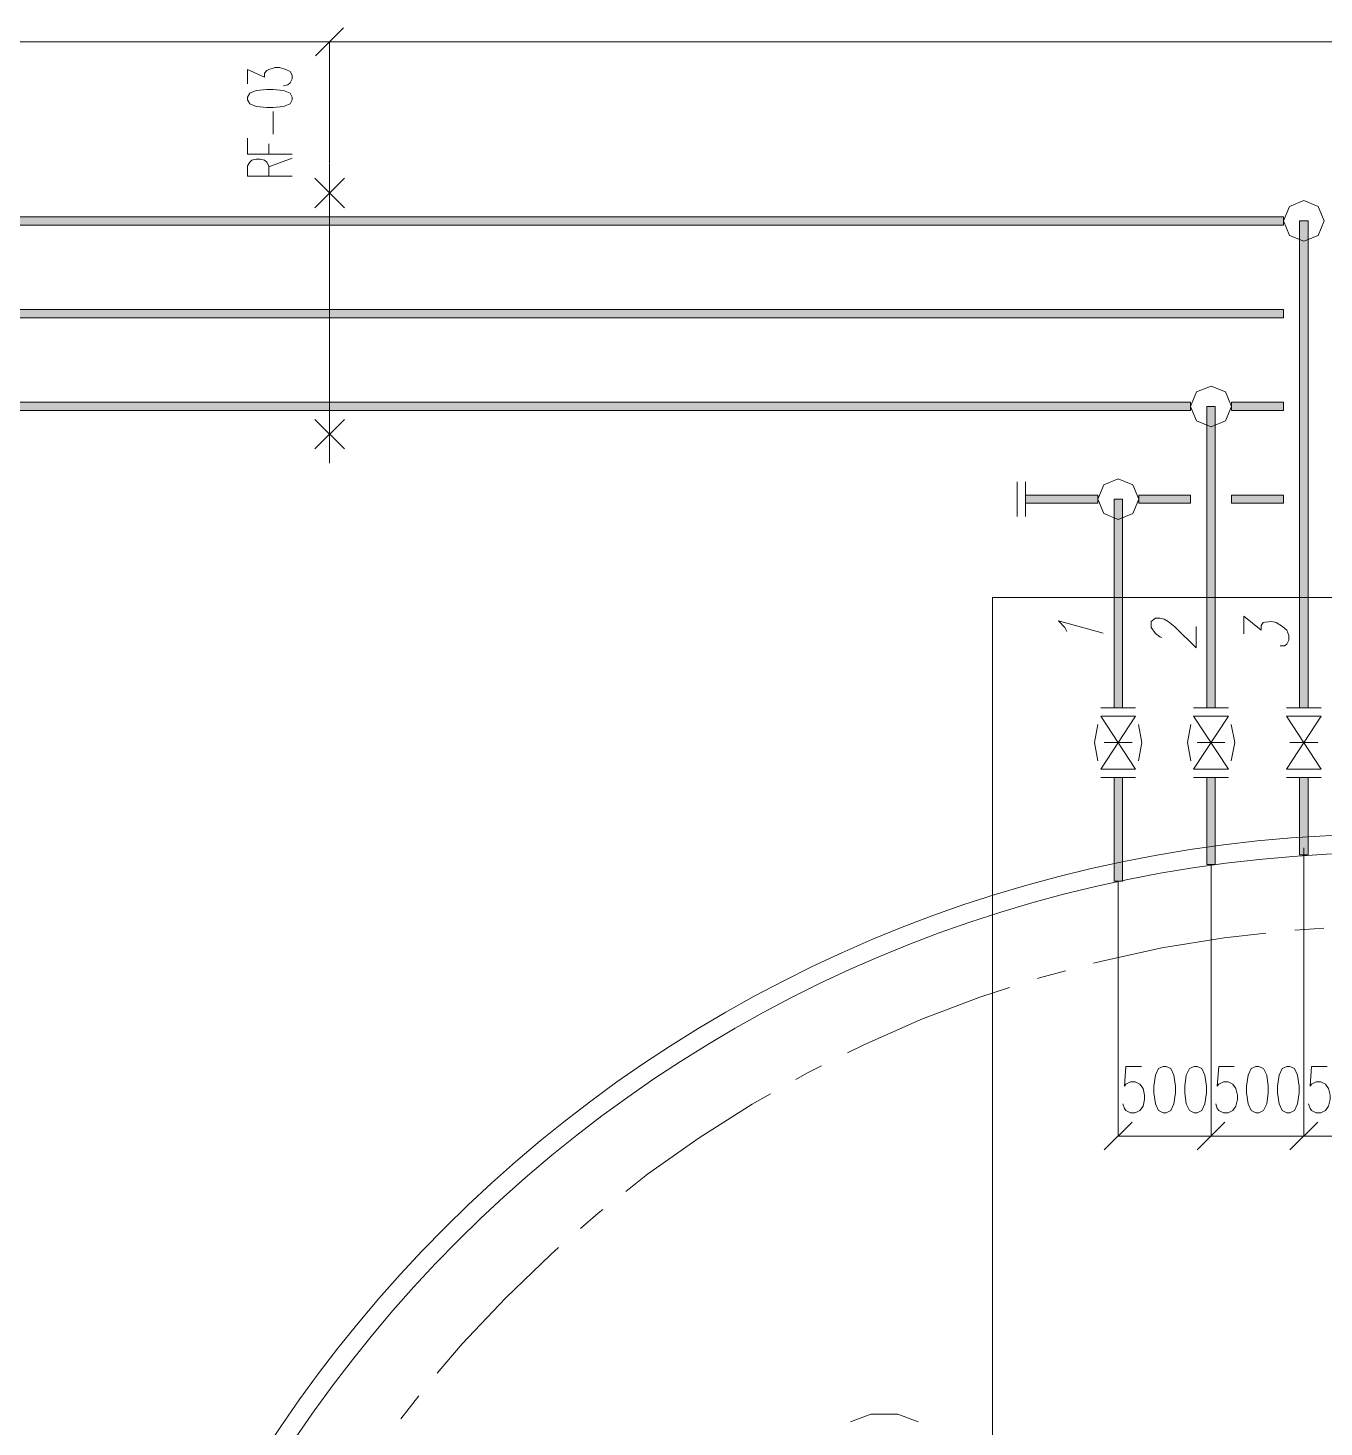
# Model space of a CAD drawing. Header units: millimetres. Extents: x 261 to 114907, y 32 to 1998430.
# Drawn here: x 38212 to 45198, y 1952349 to 1959892 of the extents above; entities that cross this region are included whole.
import ezdxf

# ---------------------------------------------------------------- set-up
doc = ezdxf.new("R2010")
doc.units = ezdxf.units.MM

msp = doc.modelspace()

# ---------------------------------------------------------------- hatches: boundary and pattern name
h = msp.add_hatch(color=0)
h.dxf.hatch_style = 2
h.paths.add_polyline_path([(34446.4, 1958829.8), (34446.4, 1958874.6), (44978.9, 1958874.6), (44978.9, 1958829.8)])
h = msp.add_hatch(color=0)
h.dxf.hatch_style = 2
h.paths.add_polyline_path([(45111.6, 1956226.6), (45066.4, 1956226.6), (45066.4, 1958852.2), (45111.6, 1958852.2)])
h = msp.add_hatch(color=0)
h.dxf.hatch_style = 2
h.paths.add_polyline_path([(34446.4, 1958329.5), (34446.4, 1958374.7), (44978.9, 1958374.7), (44978.9, 1958329.5)])
h = msp.add_hatch(color=0)
h.dxf.hatch_style = 2
h.paths.add_polyline_path([(34446.4, 1957829.6), (34446.4, 1957874.4), (44479.1, 1957874.4), (44479.1, 1957829.6)])
h = msp.add_hatch(color=0)
h.dxf.hatch_style = 2
h.paths.add_polyline_path([(44611.4, 1956226.6), (44566.5, 1956226.6), (44566.5, 1957852), (44611.4, 1957852)])
h = msp.add_hatch(color=0)
h.dxf.hatch_style = 2
h.paths.add_polyline_path([(44698.8, 1957829.6), (44698.8, 1957874.4), (44978.9, 1957874.4), (44978.9, 1957829.6)])
h = msp.add_hatch(color=0)
h.dxf.hatch_style = 2
h.paths.add_polyline_path([(43588.8, 1957329.3), (43588.8, 1957374.1), (43978.8, 1957374.1), (43978.8, 1957329.3)])
h = msp.add_hatch(color=0)
h.dxf.hatch_style = 2
h.paths.add_polyline_path([(44111.1, 1956226.6), (44066.2, 1956226.6), (44066.2, 1957351.7), (44111.1, 1957351.7)])
h = msp.add_hatch(color=0)
h.dxf.hatch_style = 2
h.paths.add_polyline_path([(44199, 1957329.3), (44199, 1957374.1), (44479.1, 1957374.1), (44479.1, 1957329.3)])
h = msp.add_hatch(color=0)
h.dxf.hatch_style = 2
h.paths.add_polyline_path([(44698.8, 1957329.3), (44698.8, 1957374.1), (44978.9, 1957374.1), (44978.9, 1957329.3)])
h = msp.add_hatch(color=0)
h.dxf.hatch_style = 2
h.paths.add_polyline_path([(44111.1, 1955292.4), (44066.2, 1955292.4), (44066.2, 1955851.3), (44111.1, 1955851.3)])
h = msp.add_hatch(color=0)
h.dxf.hatch_style = 2
h.paths.add_polyline_path([(44611.4, 1955381.1), (44566.5, 1955381.1), (44566.5, 1955851.3), (44611.4, 1955851.3)])
h = msp.add_hatch(color=0)
h.dxf.hatch_style = 2
h.paths.add_polyline_path([(45111.6, 1955433.7), (45066.4, 1955433.7), (45066.4, 1955851.3), (45111.6, 1955851.3)])

# ---------------------------------------------------------------- linework, layer by layer
at = {"color": 0, "lineweight": 0}
for points in [[(39762.7, 1959742.4), (39912.6, 1959892.4)], [(39912.6, 1959892.4), (39762.7, 1959742.4)], [(34336.6, 1959817.4), (39837.7, 1959817.4)], [(39837.7, 1959161.6), (39837.7, 1959819.6)], [(39837.7, 1959161.6), (39837.7, 1959819.6)], [(39837.7, 1959817.4), (46339.3, 1959817.4)], [(39396, 1959591.6), (39396, 1959668.7), (39487.3, 1959627.8), (39487.3, 1959648.5), (39498.9, 1959663.6), (39510.2, 1959668.7), (39544.6, 1959679.1), (39567.5, 1959679.1), (39601.9, 1959668.7), (39624.8, 1959658.4), (39636, 1959638.2), (39636, 1959617.5), (39624.8, 1959596.8), (39613.1, 1959586.4), (39590.3, 1959581.3)], [(39533, 1959319.3), (39533, 1959442.5)], [(39636, 1959211.1), (39396, 1959211.1), (39396, 1959298.6)], [(39510.2, 1959211.1), (39510.2, 1959267.6)], [(39636, 1959092.6), (39396, 1959092.6), (39396, 1959149.5), (39407.6, 1959169.7), (39418.8, 1959180.1), (39441.6, 1959185.3), (39464.5, 1959185.3), (39487.3, 1959180.1), (39498.9, 1959169.7), (39510.2, 1959149.5), (39510.2, 1959092.6)], [(39510.2, 1959144.3), (39636, 1959190.4)], [(39837.7, 1957546), (39837.7, 1959158.1)], [(39758.4, 1958922.4), (39917.4, 1959081.8)], [(39917.4, 1958922.4), (39758.4, 1959081.8)], [(39758.4, 1957781.3), (39917.4, 1957622.3)], [(39917.4, 1957781.3), (39758.4, 1957622.3)], [(43543.5, 1957445.6), (43543.5, 1957258.2)], [(43588.8, 1957445.6), (43588.8, 1957258.2)], [(43411.2, 1956821.7), (50178.4, 1956821.7)], [(43411.2, 1952208.3), (43411.2, 1956821.7)], [(43812.4, 1956638.1), (43800.8, 1956660.1), (43766.3, 1956695), (44008.1, 1956629.9)], [(44323.9, 1956606.6), (44312.3, 1956609.7), (44289.5, 1956628.2), (44266.2, 1956660.1), (44266.2, 1956691.5), (44289.5, 1956710.9), (44312.3, 1956710.9), (44335.6, 1956704.9), (44358.4, 1956692.4), (44392.9, 1956664), (44508.4, 1956550.6), (44508.4, 1956664.8)], [(44766.5, 1956625.2), (44766.5, 1956720), (44858.7, 1956644.6), (44858.7, 1956670), (44869.9, 1956685.9), (44881.5, 1956689.4), (44916, 1956692.8), (44939.3, 1956686.4), (44973.8, 1956664.4), (44997, 1956645.9), (45008.2, 1956617.4), (45008.2, 1956592), (44997, 1956569.6), (44985.4, 1956560.1), (44962.1, 1956560.1)], [(43995.1, 1956226.6), (44182.6, 1956226.6)], [(44495, 1956226.6), (44682.5, 1956226.6)], [(44995.3, 1956226.6), (45182.8, 1956226.6)], [(43995.1, 1956181.3), (44182.6, 1956181.3)], [(43995.1, 1955896.5), (44182.6, 1956181.3)], [(44182.6, 1955896.5), (43995.1, 1956181.3)], [(44495, 1956181.3), (44682.5, 1956181.3)], [(44495, 1955896.5), (44682.5, 1956181.3)], [(44682.5, 1955896.5), (44495, 1956181.3)], [(44995.3, 1956181.3), (45182.8, 1955896.5)], [(45182.8, 1956181.3), (44995.3, 1955896.5)], [(44995.3, 1956181.3), (45182.8, 1956181.3)], [(43979.6, 1955941.7), (43961.1, 1956039.1), (43979.6, 1956136.5)], [(44197.7, 1955941.7), (44216.2, 1956039.1), (44197.7, 1956136.5)], [(44479.9, 1955941.7), (44461.4, 1956039.1), (44479.9, 1956136.5)], [(44698, 1955941.7), (44716.5, 1956039.1), (44698, 1956136.5)], [(44163.6, 1956039.1), (44013.7, 1956039.1)], [(44663.9, 1956039.1), (44514, 1956039.1)], [(45164.2, 1956039.1), (45013.8, 1956039.1)], [(43995.1, 1955896.5), (44182.6, 1955896.5)], [(43995.1, 1955851.3), (44182.6, 1955851.3)], [(44495, 1955896.5), (44682.5, 1955896.5)], [(44495, 1955851.3), (44682.5, 1955851.3)], [(44995.3, 1955896.5), (45182.8, 1955896.5)], [(44995.3, 1955851.3), (45182.8, 1955851.3)], [(45088.8, 1955471.6), (45088.8, 1953915.6)], [(45088.8, 1955471.6), (45088.8, 1953915.6)], [(44588.9, 1955377.7), (44588.9, 1953915.6)], [(44588.9, 1955377.7), (44588.9, 1953915.6)], [(44088.7, 1955288.9), (44088.7, 1953915.6)], [(44883.7, 1955012.3), (44658.8, 1954986.8), (44323.9, 1954931.7), (43992.6, 1954859.7), (43955.9, 1954849.8)], [(45196.5, 1955037.7), (45039.7, 1955027.8)], [(43804.2, 1954808.9), (43664.6, 1954771.4), (43653, 1954767.5)], [(43503.5, 1954718.8), (43341.9, 1954666.2), (43025.1, 1954545.6), (42714.5, 1954408.5), (42630, 1954366.3)], [(42489.9, 1954296.1), (42411.1, 1954256.4), (42350.8, 1954222.4)], [(44213.6, 1954292.6), (44130.5, 1954292.6), (44122.3, 1954185.8), (44130.5, 1954197.4), (44155.4, 1954209.5), (44180.4, 1954209.5), (44205.4, 1954197.4), (44222.2, 1954173.7), (44230.4, 1954137.9), (44230.4, 1954114.2), (44222.2, 1954078.5), (44205.4, 1954054.8), (44180.4, 1954042.7), (44155.4, 1954042.7), (44130.5, 1954054.8), (44122.3, 1954066.4), (44113.6, 1954090.5)], [(44713.9, 1954292.6), (44630.7, 1954292.6), (44622.1, 1954185.8), (44630.7, 1954197.4), (44655.7, 1954209.5), (44680.7, 1954209.5), (44705.7, 1954197.4), (44722.1, 1954173.7), (44730.7, 1954137.9), (44730.7, 1954114.2), (44722.1, 1954078.5), (44705.7, 1954054.8), (44680.7, 1954042.7), (44655.7, 1954042.7), (44630.7, 1954054.8), (44622.1, 1954066.4), (44613.9, 1954090.5)], [(45214.2, 1954292.6), (45130.6, 1954292.6), (45122.4, 1954185.8), (45130.6, 1954197.4), (45155.6, 1954209.5), (45180.6, 1954209.5), (45205.6, 1954197.4), (45222.4, 1954173.7), (45230.6, 1954137.9), (45230.6, 1954114.2), (45222.4, 1954078.5), (45205.6, 1954054.8), (45180.6, 1954042.7), (45155.6, 1954042.7), (45130.6, 1954054.8), (45122.4, 1954066.4), (45113.8, 1954090.5)], [(42214.2, 1954145.2), (42115.9, 1954089.2), (41829.4, 1953907.4), (41552.3, 1953711.3), (41433.8, 1953618.2)], [(44163.6, 1953992.7), (44013.7, 1953842.7)], [(44514, 1953842.7), (44663.9, 1953992.7)], [(44663.9, 1953992.7), (44514, 1953842.7)], [(45013.8, 1953842.7), (45164.2, 1953992.7)], [(45164.2, 1953992.7), (45013.8, 1953842.7)], [(44088.7, 1953917.7), (44588.9, 1953917.7)], [(44588.9, 1953917.7), (45088.8, 1953917.7)], [(45088.8, 1953917.7), (45589.1, 1953917.7)], [(41310.1, 1953521.3), (41285.5, 1953501.9), (41190.7, 1953419.2)], [(41072.2, 1953316.2), (41029.6, 1953279.1), (40785.2, 1953043.8), (40553, 1952796.5), (40418.5, 1952638.3)], [(40318.1, 1952517.7), (40222.5, 1952392.7)], [(43010.9, 1952376.3), (42900.6, 1952418.6), (42755.8, 1952418.6), (42645.1, 1952376.3)]]:
    msp.add_lwpolyline(points, dxfattribs=at)
for points in [[(39533, 1959463.2), (39498.9, 1959463.2), (39441.6, 1959468.4), (39407.6, 1959483.9), (39396, 1959504.1), (39396, 1959519.7), (39407.6, 1959540.3), (39441.6, 1959555.8), (39498.9, 1959561), (39533, 1959561), (39590.3, 1959555.8), (39624.8, 1959540.3), (39636, 1959519.7), (39636, 1959504.1), (39624.8, 1959483.9), (39590.3, 1959468.4)], [(44978.9, 1958852.2), (45011.2, 1958929.7), (45088.8, 1958962), (45166.8, 1958929.7), (45199.1, 1958852.2), (45166.8, 1958774.2), (45088.8, 1958742.3), (45011.2, 1958774.2)], [(34446.4, 1958829.8), (34446.4, 1958874.6), (44978.9, 1958874.6), (44978.9, 1958829.8)], [(45111.6, 1956226.6), (45066.4, 1956226.6), (45066.4, 1958852.2), (45111.6, 1958852.2)], [(34446.4, 1958329.5), (34446.4, 1958374.7), (44978.9, 1958374.7), (44978.9, 1958329.5)], [(44479.1, 1957852), (44511, 1957929.6), (44588.9, 1957961.9), (44666.5, 1957929.6), (44698.8, 1957852), (44666.5, 1957774), (44588.9, 1957741.7), (44511, 1957774)], [(34446.4, 1957829.6), (34446.4, 1957874.4), (44479.1, 1957874.4), (44479.1, 1957829.6)], [(44611.4, 1956226.6), (44566.5, 1956226.6), (44566.5, 1957852), (44611.4, 1957852)], [(44698.8, 1957829.6), (44698.8, 1957874.4), (44978.9, 1957874.4), (44978.9, 1957829.6)], [(43978.8, 1957351.7), (44011.1, 1957429.7), (44088.7, 1957462), (44166.6, 1957429.7), (44199, 1957351.7), (44166.6, 1957274.1), (44088.7, 1957241.8), (44011.1, 1957274.1)], [(43588.8, 1957329.3), (43588.8, 1957374.1), (43978.8, 1957374.1), (43978.8, 1957329.3)], [(44111.1, 1956226.6), (44066.2, 1956226.6), (44066.2, 1957351.7), (44111.1, 1957351.7)], [(44199, 1957329.3), (44199, 1957374.1), (44479.1, 1957374.1), (44479.1, 1957329.3)], [(44698.8, 1957329.3), (44698.8, 1957374.1), (44978.9, 1957374.1), (44978.9, 1957329.3)], [(44111.1, 1955292.4), (44066.2, 1955292.4), (44066.2, 1955851.3), (44111.1, 1955851.3)], [(44611.4, 1955381.1), (44566.5, 1955381.1), (44566.5, 1955851.3), (44611.4, 1955851.3)], [(45111.6, 1955433.7), (45066.4, 1955433.7), (45066.4, 1955851.3), (45111.6, 1955851.3)], [(44330.4, 1954292.6), (44305.4, 1954281), (44289, 1954245.2), (44280.4, 1954185.8), (44280.4, 1954150), (44289, 1954090.5), (44305.4, 1954054.8), (44330.4, 1954042.7), (44347.2, 1954042.7), (44372.2, 1954054.8), (44389, 1954090.5), (44397.2, 1954150), (44397.2, 1954185.8), (44389, 1954245.2), (44372.2, 1954281), (44347.2, 1954292.6)], [(44497.2, 1954292.6), (44472.2, 1954281), (44455.4, 1954245.2), (44447.2, 1954185.8), (44447.2, 1954150), (44455.4, 1954090.5), (44472.2, 1954054.8), (44497.2, 1954042.7), (44514, 1954042.7), (44539, 1954054.8), (44555.3, 1954090.5), (44564, 1954150), (44564, 1954185.8), (44555.3, 1954245.2), (44539, 1954281), (44514, 1954292.6)], [(44830.7, 1954292.6), (44805.7, 1954281), (44788.9, 1954245.2), (44780.7, 1954185.8), (44780.7, 1954150), (44788.9, 1954090.5), (44805.7, 1954054.8), (44830.7, 1954042.7), (44847.1, 1954042.7), (44872.5, 1954054.8), (44888.9, 1954090.5), (44897.5, 1954150), (44897.5, 1954185.8), (44888.9, 1954245.2), (44872.5, 1954281), (44847.1, 1954292.6)], [(44997.5, 1954292.6), (44972.5, 1954281), (44955.7, 1954245.2), (44947.5, 1954185.8), (44947.5, 1954150), (44955.7, 1954090.5), (44972.5, 1954054.8), (44997.5, 1954042.7), (45013.8, 1954042.7), (45038.8, 1954054.8), (45055.6, 1954090.5), (45063.8, 1954150), (45063.8, 1954185.8), (45055.6, 1954245.2), (45038.8, 1954281), (45013.8, 1954292.6)]]:
    msp.add_lwpolyline(points, close=True, dxfattribs=at)
for centre, major_axis, ratio in [((45578.5, 1948299.6), (0, 7246.5), 0.999227), ((45578.8, 1948299.6), (0, 7146.6), 0.999246)]:
    msp.add_ellipse(centre, major_axis=major_axis, ratio=ratio, start_param=0, end_param=6.283185, dxfattribs=at)

doc.saveas('drawing.dxf')
